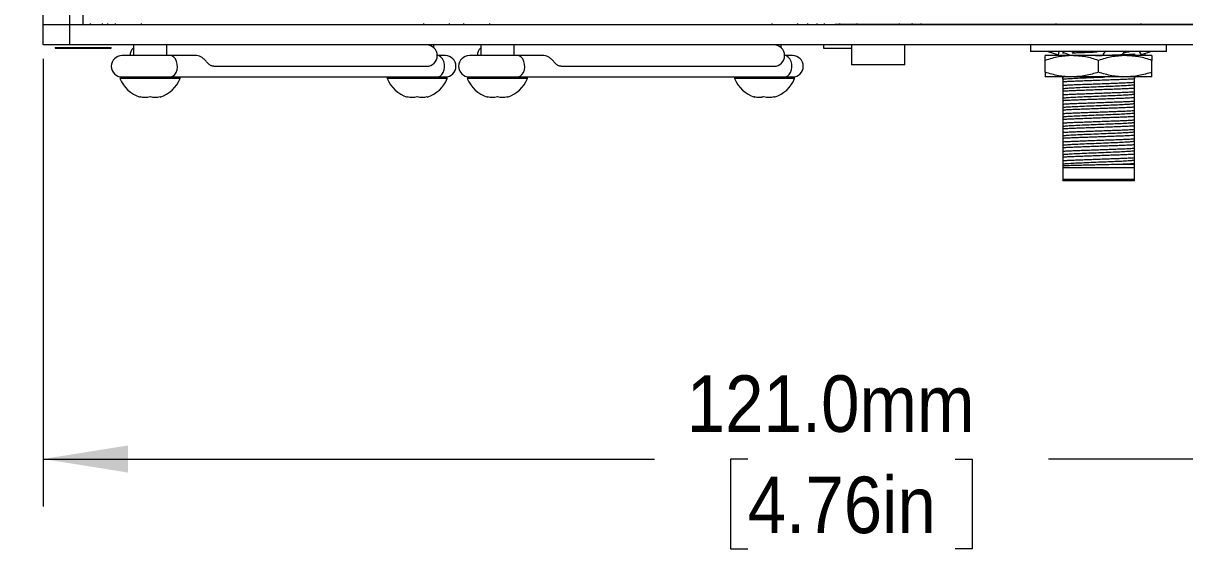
# Model space of a CAD drawing. Header units: millimetres. Extents: x 2 to 278, y 1 to 215.
# Drawn here: x 32.78 to 76.26, y 117.74 to 137.5 of the extents above; entities that cross this region are included whole.
import ezdxf

# ---------------------------------------------------------------- set-up
doc = ezdxf.new("R2010")
doc.units = ezdxf.units.MM
doc.styles.add('SLDTEXTSTYLE0', font='GOTHIC.TTF', dxfattribs={"width": 0.913})
doc.dimstyles.new('SLDDIMSTYLE0', dxfattribs={"dimtxt": 2.116667, "dimasz": 3.175, "dimexe": 0, "dimexo": 0.0625, "dimgap": 0.529167, "dimtad": 0, "dimtih": 1, "dimtoh": 1, "dimdec": 1, "dimlfac": 2, "dimrnd": 1e-09, "dimzin": 4, "dimdsep": 46, "dimtxsty": 'SLDTEXTSTYLE0', "dimsah": 1, "dimcen": 0.09, "dimadec": 0, "dimazin": 1, "dimtfac": 1, "dimtdec": 1, "dimtofl": 0, "dimtmove": 0, "dimatfit": 3, "dimfxl": 1, "dimfrac": 2, "dimtolj": 1, "dimtzin": 12, "dimarcsym": 0})

# ---------------------------------------------------------------- blocks, each defined once
blk = doc.blocks.new('_D')
at = {"color": 7, "linetype": 'Continuous', "lineweight": 0}
for p, q in [((33.53, 136.166), (33.53, 119.4)), ((94.03, 136.166), (94.03, 119.4)), ((33.53, 121.178), (56.406, 121.178)), ((59.901, 121.178), (59.257, 121.178)), ((59.257, 121.178), (59.257, 117.815)), ((67.658, 121.178), (68.302, 121.178)), ((68.302, 121.178), (68.302, 117.815)), ((94.03, 121.178), (71.153, 121.178)), ((59.257, 117.815), (59.901, 117.815)), ((68.302, 117.815), (67.658, 117.815))]:
    blk.add_line(p, q, dxfattribs=at)
at = {"color": 7, "linetype": 'Continuous', "lineweight": 18}
for points in [[(33.53, 121.178), (36.705, 120.67), (36.705, 121.686)], [(94.03, 121.178), (90.855, 121.686), (90.855, 120.67)]]:
    blk.add_solid(points, dxfattribs=at)
at = {"color": 7, "linetype": 'Continuous', "lineweight": 18, "char_height": 2.1167, "attachment_point": 1, "style": 'SLDTEXTSTYLE0'}
for s, insert in [('121.0mm', (57.616, 124.311)), ('4.76in', (59.901, 120.519))]:
    blk.add_mtext(s, dxfattribs=dict(at, insert=insert))
blk = doc.blocks.new('_D_1')
at = {"color": 7, "linetype": 'Continuous', "lineweight": 0}
for p, q in [((32.26, 166.686), (22.037, 166.686)), ((23.815, 166.686), (23.815, 155.479)), ((19.936, 151.686), (19.292, 151.686)), ((19.292, 151.686), (19.292, 148.323)), ((27.693, 151.686), (28.337, 151.686)), ((28.337, 151.686), (28.337, 148.323)), ((19.292, 148.323), (19.936, 148.323)), ((28.337, 148.323), (27.693, 148.323)), ((23.815, 136.686), (23.815, 147.894)), ((32.26, 136.686), (22.037, 136.686))]:
    blk.add_line(p, q, dxfattribs=at)
at = {"color": 7, "linetype": 'Continuous', "lineweight": 18}
for points in [[(23.815, 166.686), (23.307, 163.511), (24.323, 163.511)], [(23.815, 136.686), (24.323, 139.861), (23.307, 139.861)]]:
    blk.add_solid(points, dxfattribs=at)
at = {"color": 7, "linetype": 'Continuous', "lineweight": 18, "char_height": 2.1167, "attachment_point": 1, "style": 'SLDTEXTSTYLE0'}
for s, insert in [('60.0mm', (18.433, 154.819)), ('2.36in', (19.936, 151.027))]:
    blk.add_mtext(s, dxfattribs=dict(at, insert=insert))

msp = doc.modelspace()

# ---------------------------------------------------------------- linework, layer by layer
at = {"color": 7, "linetype": 'Continuous', "lineweight": 18}
for p, q in [((33.53, 137.436), (33.53, 165.936)), ((34.53, 137.436), (34.53, 165.936)), ((35.03, 137.436), (35.03, 165.936)), ((33.53, 136.686), (33.53, 137.436)), ((34.53, 137.436), (33.53, 137.436)), ((34.53, 136.686), (34.53, 137.436)), ((93.03, 137.436), (34.53, 137.436)), ((35.03, 137.436), (34.53, 137.436)), ((35.03, 137.436), (92.53, 137.486)), ((35.305, 137.436), (35.305, 137.486)), ((35.753, 137.436), (35.753, 137.486)), ((35.946, 137.436), (35.946, 137.486)), ((36.24, 137.436), (36.24, 137.486)), ((37.204, 137.436), (37.204, 137.486)), ((47.777, 137.436), (47.777, 137.486)), ((48.74, 137.436), (48.74, 137.486)), ((49.28, 137.436), (49.28, 137.486)), ((50.243, 137.436), (50.243, 137.486)), ((60.816, 137.436), (60.816, 137.486)), ((61.78, 137.436), (61.78, 137.486)), ((62.155, 137.436), (62.155, 137.486)), ((62.505, 137.436), (62.505, 137.486)), ((62.772, 137.436), (62.772, 137.486)), ((63.351, 137.436), (63.351, 137.486)), ((63.98, 137.486), (63.98, 137.436)), ((65.58, 137.436), (65.58, 137.486)), ((66.054, 137.436), (66.054, 137.486)), ((66.054, 137.486), (66.054, 137.436)), ((66.379, 137.486), (66.379, 137.436)), ((66.609, 137.466), (66.609, 137.466)), ((66.609, 137.466), (66.934, 137.466)), ((66.934, 137.466), (66.934, 137.466)), ((68.984, 137.466), (69.309, 137.466)), ((68.984, 137.466), (68.984, 137.466)), ((69.309, 137.466), (69.309, 137.466)), ((71.446, 137.436), (71.446, 137.486)), ((74.621, 137.436), (74.621, 137.486)), ((34.53, 136.686), (33.53, 136.686)), ((33.98, 136.586), (33.98, 136.586)), ((33.98, 136.586), (33.98, 136.561)), ((33.98, 136.586), (35.03, 136.586)), ((33.98, 136.561), (36.08, 136.561)), ((93.03, 136.686), (34.53, 136.686)), ((35.03, 136.586), (36.08, 136.586)), ((36.08, 136.586), (36.08, 136.586)), ((36.08, 136.561), (36.08, 136.586)), ((36.905, 136.686), (36.905, 136.286)), ((38.155, 136.286), (38.155, 136.686)), ((48.155, 136.577), (48.155, 136.686)), ((49.905, 136.686), (49.905, 136.286)), ((51.155, 136.286), (51.155, 136.686)), ((61.155, 136.577), (61.155, 136.686)), ((62.73, 136.686), (62.73, 136.561)), ((62.73, 136.561), (63.78, 136.561)), ((63.78, 136.686), (63.78, 135.936)), ((65.78, 135.936), (65.78, 136.686)), ((70.48, 136.686), (70.48, 136.436)), ((75.58, 136.436), (75.58, 136.686)), ((38.273, 136.286), (36.48, 136.286)), ((39.274, 136.285), (38.273, 136.286)), ((48.579, 136.286), (48.271, 136.286)), ((51.273, 136.286), (49.48, 136.286)), ((52.274, 136.285), (51.273, 136.286)), ((61.579, 136.286), (61.271, 136.286)), ((75.58, 136.436), (70.48, 136.436)), ((71.03, 135.665), (71.03, 136.108)), ((71.128, 136.436), (71.281, 136.407)), ((71.128, 136.436), (71.529, 136.313)), ((71.529, 136.313), (71.551, 136.436)), ((71.696, 136.418), (71.946, 136.317)), ((71.696, 136.371), (71.696, 136.371)), ((71.696, 136.371), (71.696, 136.371)), ((72.042, 136.39), (72.131, 136.436)), ((73.03, 135.665), (73.03, 136.108)), ((73.28, 136.436), (73.185, 136.325)), ((74.003, 136.436), (73.925, 136.354)), ((74.371, 136.347), (74.371, 136.347)), ((74.553, 136.436), (74.62, 136.313)), ((75.009, 136.436), (74.62, 136.313)), ((74.78, 136.286), (74.78, 136.363)), ((75.03, 135.665), (75.03, 136.108)), ((39.916, 135.886), (47.88, 135.886)), ((52.916, 135.886), (60.88, 135.886)), ((64.953, 135.936), (63.78, 135.936)), ((65.78, 135.936), (64.953, 135.936)), ((36.405, 135.461), (36.405, 135.429)), ((38.655, 135.461), (36.405, 135.461)), ((38.655, 135.429), (36.405, 135.429)), ((36.48, 135.486), (38.273, 135.486)), ((36.905, 135.486), (36.905, 135.461)), ((38.155, 135.461), (38.155, 135.486)), ((38.273, 135.486), (48.271, 135.486)), ((38.655, 135.429), (38.655, 135.461)), ((46.405, 135.461), (46.405, 135.429)), ((48.655, 135.461), (46.405, 135.461)), ((48.655, 135.429), (46.405, 135.429)), ((46.905, 135.486), (46.905, 135.461)), ((48.155, 135.461), (48.155, 135.486)), ((48.271, 135.486), (48.579, 135.486)), ((48.655, 135.429), (48.655, 135.461)), ((49.405, 135.461), (49.405, 135.429)), ((51.655, 135.461), (49.405, 135.461)), ((51.655, 135.429), (49.405, 135.429)), ((49.48, 135.486), (51.273, 135.486)), ((49.905, 135.486), (49.905, 135.461)), ((51.155, 135.461), (51.155, 135.486)), ((51.273, 135.486), (61.271, 135.486)), ((51.655, 135.429), (51.655, 135.461)), ((59.405, 135.461), (59.405, 135.429)), ((61.044, 135.461), (59.405, 135.461)), ((61.044, 135.429), (59.405, 135.429)), ((59.905, 135.486), (59.905, 135.461)), ((61.655, 135.461), (61.044, 135.461)), ((61.655, 135.429), (61.044, 135.429)), ((61.155, 135.461), (61.155, 135.486)), ((61.271, 135.486), (61.579, 135.486)), ((61.655, 135.429), (61.655, 135.461)), ((72.03, 135.486), (71.03, 135.486)), ((71.696, 135.313), (71.696, 135.176)), ((74.03, 135.486), (72.03, 135.486)), ((75.03, 135.486), (74.03, 135.486)), ((74.371, 135.289), (74.371, 135.425)), ((71.696, 134.96), (71.696, 134.823)), ((74.371, 134.936), (74.371, 135.072)), ((37.155, 134.73), (37.155, 134.75)), ((37.905, 134.75), (37.905, 134.73)), ((47.155, 134.73), (47.155, 134.75)), ((47.905, 134.75), (47.905, 134.73)), ((50.155, 134.73), (50.155, 134.75)), ((50.905, 134.75), (50.905, 134.73)), ((71.696, 134.607), (71.696, 134.471)), ((74.371, 134.583), (74.371, 134.719)), ((74.371, 134.23), (74.371, 134.366)), ((71.696, 134.254), (71.696, 134.118)), ((74.371, 133.877), (74.371, 134.014)), ((71.696, 133.901), (71.696, 133.765)), ((71.696, 133.549), (71.696, 133.412)), ((74.371, 133.525), (74.371, 133.661)), ((71.696, 133.196), (71.696, 133.06)), ((74.371, 133.172), (74.371, 133.308)), ((71.696, 132.843), (71.696, 132.707)), ((74.371, 132.819), (74.371, 132.955)), ((74.371, 132.466), (74.371, 132.603)), ((71.696, 132.49), (71.696, 132.354)), ((71.696, 132.166), (71.696, 132.096)), ((73.782, 132.221), (74.371, 132.221)), ((74.371, 132.221), (74.371, 132.25)), ((74.371, 132.096), (74.371, 132.221)), ((71.696, 132.096), (74.371, 132.096)), ((71.696, 132.096), (71.696, 131.646)), ((74.371, 131.646), (74.371, 132.096)), ((74.371, 131.646), (71.696, 131.646))]:
    msp.add_line(p, q, dxfattribs=at)
at = {"color": 7, "linetype": 'Continuous', "lineweight": 18, "flags": 128}
for points in [[(38.273, 135.486), (38.311, 135.49), (38.385, 135.52), (38.451, 135.576), (38.504, 135.656), (38.539, 135.753), (38.555, 135.859), (38.55, 135.968), (38.524, 136.071), (38.479, 136.16), (38.42, 136.228), (38.349, 136.272), (38.273, 136.286), (38.273, 136.286)], [(48.271, 135.486), (48.31, 135.49), (48.384, 135.52), (48.45, 135.576), (48.502, 135.656), (48.538, 135.753), (48.553, 135.859), (48.548, 135.968), (48.522, 136.071), (48.478, 136.16), (48.418, 136.228), (48.348, 136.272), (48.271, 136.286)], [(51.273, 135.486), (51.311, 135.49), (51.385, 135.52), (51.451, 135.576), (51.504, 135.656), (51.539, 135.753), (51.555, 135.859), (51.55, 135.968), (51.524, 136.071), (51.479, 136.16), (51.42, 136.228), (51.349, 136.272), (51.273, 136.286), (51.273, 136.286)], [(61.271, 135.486), (61.31, 135.49), (61.384, 135.52), (61.45, 135.576), (61.502, 135.656), (61.538, 135.753), (61.553, 135.859), (61.548, 135.968), (61.522, 136.071), (61.478, 136.16), (61.418, 136.228), (61.348, 136.272), (61.271, 136.286)], [(60.154, 134.73), (60.163, 134.741), (60.16, 134.735), (60.158, 134.731), (60.155, 134.73), (60.152, 134.731), (60.15, 134.735), (60.147, 134.741), (60.144, 134.75)], [(60.894, 134.75), (60.896, 134.741), (60.899, 134.735), (60.901, 134.731), (60.904, 134.73), (60.905, 134.73)]]:
    msp.add_lwpolyline(points, dxfattribs=at)
at = {"color": 7, "linetype": 'Continuous', "lineweight": 18}
for centre, radius, start, end in [((37.18, 136.286), 0.4, 133.4325, 180), ((47.88, 136.286), 0.4, 270, 90), ((50.18, 136.286), 0.4, 133.4325, 180), ((60.88, 136.286), 0.4, 270, 90), ((36.48, 135.886), 0.4, 90, 270), ((48.579, 135.886), 0.4, 270, 90), ((49.48, 135.886), 0.4, 90, 270), ((61.579, 135.886), 0.4, 270, 90), ((37.53, 135.884), 1.214, 202.0197, 251.9999), ((37.53, 135.884), 1.214, 288.0001, 337.9803), ((47.53, 135.884), 1.214, 202.0197, 251.9999), ((47.53, 135.884), 1.214, 288.0001, 337.9803), ((50.53, 135.884), 1.214, 202.0197, 251.9999), ((50.53, 135.884), 1.214, 288.0001, 337.9803), ((60.53, 135.884), 1.214, 202.0197, 251.9778), ((60.53, 135.884), 1.214, 288.0222, 337.9803), ((37.342, 135.599), 0.869, 257.5334, 282.4666), ((37.717, 135.599), 0.869, 257.5334, 282.4666), ((47.342, 135.599), 0.869, 257.5334, 282.4666), ((47.717, 135.599), 0.869, 257.5334, 282.4666), ((50.342, 135.599), 0.869, 257.5334, 282.4666), ((50.717, 135.599), 0.869, 257.5334, 282.4666), ((60.326, 135.549), 0.819, 257.1612, 282.8388), ((60.315, 135.645), 0.915, 271.7016, 282.2217), ((60.701, 135.645), 0.915, 257.8569, 282.1431), ((60.712, 135.549), 0.819, 270.3655, 282.8014)]:
    msp.add_arc(centre, radius, start, end, dxfattribs=at)
for points, knots in [([(39.916, 135.886), (39.903, 135.891), (39.85, 135.887), (39.766, 135.932), (39.673, 136.019), (39.58, 136.124), (39.483, 136.214), (39.381, 136.275), (39.31, 136.282), (39.274, 136.285)], [0, 0, 0, 0, 0.087387, 0.249234, 0.410588, 0.56595, 0.711072, 0.857707, 1, 1, 1, 1]), ([(52.916, 135.886), (52.903, 135.891), (52.85, 135.887), (52.766, 135.932), (52.673, 136.019), (52.58, 136.124), (52.483, 136.214), (52.381, 136.275), (52.31, 136.282), (52.274, 136.285)], [0, 0, 0, 0, 0.087387, 0.249234, 0.410588, 0.56595, 0.711072, 0.857707, 1, 1, 1, 1]), ([(72.03, 136.286), (71.862, 136.277), (71.523, 136.259), (71.195, 136.159), (71.03, 136.108)], [0, 0, 0, 0, 0.494511, 1, 1, 1, 1]), ([(71.03, 136.108), (71.03, 136.158), (71.03, 136.259), (71.03, 136.277), (71.03, 136.286)], [0, 0, 0, 0, 0.495458, 1, 1, 1, 1]), ([(71.696, 136.418), (71.696, 136.412), (71.696, 136.398), (71.696, 136.381), (71.696, 136.371)], [0, 0, 0, 0, 0.422021, 1, 1, 1, 1]), ([(73.03, 136.108), (72.867, 136.158), (72.539, 136.259), (72.2, 136.277), (72.03, 136.286)], [0, 0, 0, 0, 0.495458, 1, 1, 1, 1]), ([(72.042, 136.39), (72.101, 136.392), (72.225, 136.397), (72.446, 136.405), (72.696, 136.414), (72.879, 136.421), (72.974, 136.425), (72.98, 136.425)], [0, 0, 0, 0, 0.215572, 0.456962, 0.720001, 0.983039, 1, 1, 1, 1]), ([(72.919, 136.286), (72.934, 136.287), (73.036, 136.291), (73.231, 136.298), (73.494, 136.308), (73.744, 136.317), (73.981, 136.326), (74.199, 136.336), (74.314, 136.343), (74.371, 136.347)], [0, 0, 0, 0, 0.025762, 0.182843, 0.339923, 0.497014, 0.654106, 0.827053, 1, 1, 1, 1]), ([(74.03, 136.286), (73.862, 136.277), (73.523, 136.259), (73.195, 136.159), (73.03, 136.108)], [0, 0, 0, 0, 0.494511, 1, 1, 1, 1]), ([(73.925, 136.354), (73.969, 136.379), (74.047, 136.423), (74.156, 136.432), (74.204, 136.436)], [0, 0, 0, 0, 0.561702, 1, 1, 1, 1]), ([(75.03, 136.108), (74.867, 136.158), (74.539, 136.259), (74.2, 136.277), (74.03, 136.286)], [0, 0, 0, 0, 0.495458, 1, 1, 1, 1]), ([(74.371, 136.347), (74.371, 136.289), (74.371, 136.297), (74.371, 136.318), (74.371, 136.337), (74.371, 136.347)], [0, 0, 0, 0, 0.126591, 0.563064, 1, 1, 1, 1]), ([(75.03, 136.286), (75.03, 136.277), (75.03, 136.259), (75.03, 136.159), (75.03, 136.108)], [0, 0, 0, 0, 0.494511, 1, 1, 1, 1]), ([(72.03, 135.486), (71.862, 135.495), (71.523, 135.514), (71.195, 135.614), (71.03, 135.665)], [0, 0, 0, 0, 0.494511, 1, 1, 1, 1]), ([(71.03, 135.665), (71.03, 135.615), (71.03, 135.514), (71.03, 135.496), (71.03, 135.486)], [0, 0, 0, 0, 0.495458, 1, 1, 1, 1]), ([(73.03, 135.665), (72.867, 135.615), (72.539, 135.514), (72.2, 135.496), (72.03, 135.486)], [0, 0, 0, 0, 0.495458, 1, 1, 1, 1]), ([(74.03, 135.486), (73.862, 135.495), (73.523, 135.514), (73.195, 135.614), (73.03, 135.665)], [0, 0, 0, 0, 0.494511, 1, 1, 1, 1]), ([(75.03, 135.665), (74.867, 135.615), (74.539, 135.514), (74.2, 135.496), (74.03, 135.486)], [0, 0, 0, 0, 0.495458, 1, 1, 1, 1]), ([(75.03, 135.486), (75.03, 135.495), (75.03, 135.514), (75.03, 135.614), (75.03, 135.665)], [0, 0, 0, 0, 0.494511, 1, 1, 1, 1]), ([(71.696, 135.405), (71.738, 135.41), (71.821, 135.419), (72.043, 135.434), (72.326, 135.448), (72.665, 135.461), (72.988, 135.475), (73.186, 135.483), (73.261, 135.486)], [0, 0, 0, 0, 0.170986, 0.341523, 0.520733, 0.699944, 0.885498, 1, 1, 1, 1]), ([(71.696, 135.405), (71.696, 135.476), (71.696, 135.445), (71.696, 135.421), (71.696, 135.405)], [0, 0, 0, 0, 0.324327, 1, 1, 1, 1]), ([(71.696, 135.313), (71.744, 135.316), (71.838, 135.322), (72.017, 135.33), (72.218, 135.339), (72.446, 135.347), (72.696, 135.356), (72.962, 135.366), (73.231, 135.376), (73.494, 135.386), (73.744, 135.395), (73.981, 135.404), (74.199, 135.414), (74.314, 135.421), (74.371, 135.425)], [0, 0, 0, 0, 0.0772869, 0.1545737, 0.231861, 0.3091483, 0.3933669, 0.4775857, 0.5618167, 0.6460476, 0.7302847, 0.8145218, 0.9072608, 1, 1, 1, 1]), ([(71.696, 135.405), (71.696, 135.394), (71.696, 135.376), (71.696, 135.342), (71.696, 135.322), (71.696, 135.313)], [0, 0, 0, 0, 0.498616, 0.749175, 1, 1, 1, 1]), ([(71.696, 135.176), (71.744, 135.179), (71.838, 135.185), (72.017, 135.194), (72.218, 135.202), (72.446, 135.211), (72.696, 135.22), (72.962, 135.23), (73.231, 135.24), (73.494, 135.249), (73.744, 135.259), (73.981, 135.268), (74.199, 135.278), (74.314, 135.285), (74.371, 135.289)], [0, 0, 0, 0, 0.077287, 0.154574, 0.231861, 0.309148, 0.393367, 0.477586, 0.561817, 0.646048, 0.730285, 0.814522, 0.907261, 1, 1, 1, 1]), ([(74.371, 135.425), (74.371, 135.438), (74.371, 135.46), (74.371, 135.479), (74.371, 135.425)], [0, 0, 0, 0, 0.590009, 1, 1, 1, 1]), ([(74.371, 135.196), (74.371, 135.208), (74.371, 135.225), (74.371, 135.259), (74.371, 135.279), (74.371, 135.289)], [0, 0, 0, 0, 0.498616, 0.749175, 1, 1, 1, 1]), ([(71.696, 135.052), (71.738, 135.057), (71.821, 135.067), (72.043, 135.081), (72.326, 135.095), (72.665, 135.109), (73.034, 135.124), (73.403, 135.14), (73.742, 135.154), (74.025, 135.167), (74.247, 135.182), (74.33, 135.191), (74.371, 135.196)], [0, 0, 0, 0, 0.0965482, 0.192842, 0.2940341, 0.3952262, 0.5, 0.6047739, 0.705966, 0.8071581, 0.9034519, 1, 1, 1, 1]), ([(71.696, 135.176), (71.696, 135.163), (71.696, 135.138), (71.696, 135.094), (71.696, 135.069), (71.696, 135.052)], [0, 0, 0, 0, 0.2638151, 0.5276377, 1, 1, 1, 1]), ([(71.696, 134.96), (71.744, 134.963), (71.838, 134.969), (72.017, 134.978), (72.218, 134.986), (72.446, 134.994), (72.696, 135.003), (72.962, 135.013), (73.231, 135.023), (73.494, 135.033), (73.744, 135.042), (73.981, 135.051), (74.199, 135.061), (74.314, 135.068), (74.371, 135.072)], [0, 0, 0, 0, 0.077287, 0.154574, 0.231861, 0.309148, 0.393367, 0.477586, 0.561817, 0.646048, 0.730285, 0.814522, 0.907261, 1, 1, 1, 1]), ([(71.696, 135.052), (71.696, 135.041), (71.696, 135.023), (71.696, 134.989), (71.696, 134.97), (71.696, 134.96)], [0, 0, 0, 0, 0.498616, 0.749175, 1, 1, 1, 1]), ([(71.696, 134.823), (71.744, 134.827), (71.838, 134.833), (72.017, 134.841), (72.218, 134.85), (72.446, 134.858), (72.696, 134.867), (72.962, 134.877), (73.231, 134.887), (73.494, 134.897), (73.744, 134.906), (73.981, 134.915), (74.199, 134.925), (74.314, 134.932), (74.371, 134.936)], [0, 0, 0, 0, 0.077287, 0.154574, 0.231861, 0.309148, 0.393367, 0.477586, 0.561817, 0.646048, 0.730285, 0.814522, 0.907261, 1, 1, 1, 1]), ([(71.696, 134.7), (71.738, 134.704), (71.821, 134.714), (72.043, 134.729), (72.326, 134.742), (72.665, 134.756), (73.034, 134.771), (73.403, 134.787), (73.742, 134.801), (74.025, 134.814), (74.247, 134.829), (74.33, 134.838), (74.371, 134.843)], [0, 0, 0, 0, 0.0965482, 0.192842, 0.2940341, 0.3952262, 0.5, 0.6047739, 0.705966, 0.8071581, 0.9034519, 1, 1, 1, 1]), ([(71.696, 134.823), (71.696, 134.811), (71.696, 134.785), (71.696, 134.741), (71.696, 134.716), (71.696, 134.7)], [0, 0, 0, 0, 0.263815, 0.527638, 1, 1, 1, 1]), ([(74.371, 135.072), (74.371, 135.085), (74.371, 135.11), (74.371, 135.154), (74.371, 135.18), (74.371, 135.196)], [0, 0, 0, 0, 0.263815, 0.527638, 1, 1, 1, 1]), ([(74.371, 134.843), (74.371, 134.855), (74.371, 134.872), (74.371, 134.906), (74.371, 134.926), (74.371, 134.936)], [0, 0, 0, 0, 0.498616, 0.749175, 1, 1, 1, 1]), ([(74.371, 134.719), (74.371, 134.732), (74.371, 134.758), (74.371, 134.801), (74.371, 134.827), (74.371, 134.843)], [0, 0, 0, 0, 0.263815, 0.527638, 1, 1, 1, 1]), ([(71.696, 134.607), (71.744, 134.61), (71.838, 134.616), (72.017, 134.625), (72.218, 134.633), (72.446, 134.641), (72.696, 134.651), (72.962, 134.66), (73.231, 134.67), (73.494, 134.68), (73.744, 134.689), (73.981, 134.698), (74.199, 134.708), (74.314, 134.716), (74.371, 134.719)], [0, 0, 0, 0, 0.077287, 0.154574, 0.231861, 0.309148, 0.393367, 0.477586, 0.561817, 0.646048, 0.730285, 0.814522, 0.907261, 1, 1, 1, 1]), ([(71.696, 134.7), (71.696, 134.688), (71.696, 134.671), (71.696, 134.637), (71.696, 134.617), (71.696, 134.607)], [0, 0, 0, 0, 0.498616, 0.749175, 1, 1, 1, 1]), ([(71.696, 134.471), (71.744, 134.474), (71.838, 134.48), (72.017, 134.489), (72.218, 134.497), (72.446, 134.505), (72.696, 134.514), (72.962, 134.524), (73.231, 134.534), (73.494, 134.544), (73.744, 134.553), (73.981, 134.562), (74.199, 134.572), (74.314, 134.579), (74.371, 134.583)], [0, 0, 0, 0, 0.0772869, 0.1545737, 0.231861, 0.3091483, 0.3933669, 0.4775857, 0.5618167, 0.6460476, 0.7302847, 0.8145218, 0.9072608, 1, 1, 1, 1]), ([(71.696, 134.347), (71.738, 134.352), (71.821, 134.361), (72.043, 134.376), (72.326, 134.389), (72.665, 134.403), (73.034, 134.419), (73.403, 134.434), (73.742, 134.448), (74.025, 134.461), (74.247, 134.476), (74.33, 134.486), (74.371, 134.49)], [0, 0, 0, 0, 0.096548, 0.192842, 0.294034, 0.395226, 0.5, 0.604774, 0.705966, 0.807158, 0.903452, 1, 1, 1, 1]), ([(71.696, 134.471), (71.696, 134.458), (71.696, 134.432), (71.696, 134.388), (71.696, 134.363), (71.696, 134.347)], [0, 0, 0, 0, 0.2638151, 0.5276377, 1, 1, 1, 1]), ([(71.696, 134.254), (71.744, 134.257), (71.838, 134.263), (72.017, 134.272), (72.218, 134.28), (72.446, 134.289), (72.696, 134.298), (72.962, 134.308), (73.231, 134.318), (73.494, 134.327), (73.744, 134.336), (73.981, 134.346), (74.199, 134.356), (74.314, 134.363), (74.371, 134.366)], [0, 0, 0, 0, 0.077287, 0.154574, 0.231861, 0.309148, 0.393367, 0.477586, 0.561817, 0.646048, 0.730285, 0.814522, 0.907261, 1, 1, 1, 1]), ([(71.696, 134.347), (71.696, 134.335), (71.696, 134.318), (71.696, 134.284), (71.696, 134.264), (71.696, 134.254)], [0, 0, 0, 0, 0.498616, 0.749175, 1, 1, 1, 1]), ([(74.371, 134.49), (74.371, 134.502), (74.371, 134.519), (74.371, 134.553), (74.371, 134.573), (74.371, 134.583)], [0, 0, 0, 0, 0.498616, 0.749175, 1, 1, 1, 1]), ([(74.371, 134.366), (74.371, 134.379), (74.371, 134.405), (74.371, 134.449), (74.371, 134.474), (74.371, 134.49)], [0, 0, 0, 0, 0.263815, 0.527638, 1, 1, 1, 1]), ([(71.696, 134.118), (71.744, 134.121), (71.838, 134.127), (72.017, 134.136), (72.218, 134.144), (72.446, 134.152), (72.696, 134.162), (72.962, 134.171), (73.231, 134.181), (73.494, 134.191), (73.744, 134.2), (73.981, 134.209), (74.199, 134.219), (74.314, 134.227), (74.371, 134.23)], [0, 0, 0, 0, 0.077287, 0.154574, 0.231861, 0.309148, 0.393367, 0.477586, 0.561817, 0.646048, 0.730285, 0.814522, 0.907261, 1, 1, 1, 1]), ([(71.696, 133.994), (71.738, 133.999), (71.821, 134.008), (72.043, 134.023), (72.326, 134.036), (72.665, 134.05), (73.034, 134.066), (73.403, 134.081), (73.742, 134.095), (74.025, 134.109), (74.247, 134.123), (74.33, 134.133), (74.371, 134.138)], [0, 0, 0, 0, 0.096548, 0.192842, 0.294034, 0.395226, 0.5, 0.604774, 0.705966, 0.807158, 0.903452, 1, 1, 1, 1]), ([(71.696, 134.118), (71.696, 134.105), (71.696, 134.08), (71.696, 134.036), (71.696, 134.01), (71.696, 133.994)], [0, 0, 0, 0, 0.2638151, 0.5276377, 1, 1, 1, 1]), ([(71.696, 133.901), (71.744, 133.904), (71.838, 133.91), (72.017, 133.919), (72.218, 133.927), (72.446, 133.936), (72.696, 133.945), (72.962, 133.955), (73.231, 133.965), (73.494, 133.975), (73.744, 133.984), (73.981, 133.993), (74.199, 134.003), (74.314, 134.01), (74.371, 134.014)], [0, 0, 0, 0, 0.077287, 0.154574, 0.231861, 0.309148, 0.393367, 0.477586, 0.561817, 0.646048, 0.730285, 0.814522, 0.907261, 1, 1, 1, 1]), ([(71.696, 133.994), (71.696, 133.982), (71.696, 133.965), (71.696, 133.931), (71.696, 133.911), (71.696, 133.901)], [0, 0, 0, 0, 0.498616, 0.749175, 1, 1, 1, 1]), ([(74.371, 134.138), (74.371, 134.149), (74.371, 134.167), (74.371, 134.201), (74.371, 134.22), (74.371, 134.23)], [0, 0, 0, 0, 0.498616, 0.749175, 1, 1, 1, 1]), ([(74.371, 134.014), (74.371, 134.026), (74.371, 134.052), (74.371, 134.096), (74.371, 134.121), (74.371, 134.138)], [0, 0, 0, 0, 0.2638151, 0.5276377, 1, 1, 1, 1]), ([(71.696, 133.765), (71.744, 133.768), (71.838, 133.774), (72.017, 133.783), (72.218, 133.791), (72.446, 133.799), (72.696, 133.809), (72.962, 133.819), (73.231, 133.829), (73.494, 133.838), (73.744, 133.847), (73.981, 133.856), (74.199, 133.867), (74.314, 133.874), (74.371, 133.877)], [0, 0, 0, 0, 0.077287, 0.154574, 0.231861, 0.309148, 0.393367, 0.477586, 0.561817, 0.646048, 0.730285, 0.814522, 0.907261, 1, 1, 1, 1]), ([(71.696, 133.641), (71.738, 133.646), (71.821, 133.655), (72.043, 133.67), (72.326, 133.684), (72.665, 133.697), (73.034, 133.713), (73.403, 133.729), (73.742, 133.742), (74.025, 133.756), (74.247, 133.771), (74.33, 133.78), (74.371, 133.785)], [0, 0, 0, 0, 0.096548, 0.192842, 0.294034, 0.395226, 0.5, 0.604774, 0.705966, 0.807158, 0.903452, 1, 1, 1, 1]), ([(71.696, 133.765), (71.696, 133.752), (71.696, 133.727), (71.696, 133.683), (71.696, 133.658), (71.696, 133.641)], [0, 0, 0, 0, 0.263815, 0.527638, 1, 1, 1, 1]), ([(71.696, 133.549), (71.744, 133.552), (71.838, 133.558), (72.017, 133.567), (72.218, 133.575), (72.446, 133.583), (72.696, 133.592), (72.962, 133.602), (73.231, 133.612), (73.494, 133.622), (73.744, 133.631), (73.981, 133.64), (74.199, 133.65), (74.314, 133.657), (74.371, 133.661)], [0, 0, 0, 0, 0.077287, 0.154574, 0.231861, 0.309148, 0.393367, 0.477586, 0.561817, 0.646048, 0.730285, 0.814522, 0.907261, 1, 1, 1, 1]), ([(71.696, 133.641), (71.696, 133.63), (71.696, 133.612), (71.696, 133.578), (71.696, 133.559), (71.696, 133.549)], [0, 0, 0, 0, 0.498616, 0.749175, 1, 1, 1, 1]), ([(71.696, 133.412), (71.744, 133.415), (71.838, 133.421), (72.017, 133.43), (72.218, 133.438), (72.446, 133.447), (72.696, 133.456), (72.962, 133.466), (73.231, 133.476), (73.494, 133.486), (73.744, 133.495), (73.981, 133.504), (74.199, 133.514), (74.314, 133.521), (74.371, 133.525)], [0, 0, 0, 0, 0.077287, 0.154574, 0.231861, 0.309148, 0.393367, 0.477586, 0.561817, 0.646048, 0.730285, 0.814522, 0.907261, 1, 1, 1, 1]), ([(74.371, 133.785), (74.371, 133.796), (74.371, 133.814), (74.371, 133.848), (74.371, 133.868), (74.371, 133.877)], [0, 0, 0, 0, 0.498616, 0.749175, 1, 1, 1, 1]), ([(74.371, 133.661), (74.371, 133.674), (74.371, 133.699), (74.371, 133.743), (74.371, 133.769), (74.371, 133.785)], [0, 0, 0, 0, 0.263815, 0.527638, 1, 1, 1, 1]), ([(74.371, 133.432), (74.371, 133.444), (74.371, 133.461), (74.371, 133.495), (74.371, 133.515), (74.371, 133.525)], [0, 0, 0, 0, 0.498616, 0.749175, 1, 1, 1, 1]), ([(71.696, 133.288), (71.738, 133.293), (71.821, 133.303), (72.043, 133.317), (72.326, 133.331), (72.665, 133.345), (73.034, 133.36), (73.403, 133.376), (73.742, 133.39), (74.025, 133.403), (74.247, 133.418), (74.33, 133.427), (74.371, 133.432)], [0, 0, 0, 0, 0.096548, 0.192842, 0.294034, 0.395226, 0.5, 0.604774, 0.705966, 0.807158, 0.903452, 1, 1, 1, 1]), ([(71.696, 133.412), (71.696, 133.4), (71.696, 133.374), (71.696, 133.33), (71.696, 133.305), (71.696, 133.288)], [0, 0, 0, 0, 0.263815, 0.527638, 1, 1, 1, 1]), ([(71.696, 133.196), (71.744, 133.199), (71.838, 133.205), (72.017, 133.214), (72.218, 133.222), (72.446, 133.23), (72.696, 133.239), (72.962, 133.249), (73.231, 133.259), (73.494, 133.269), (73.744, 133.278), (73.981, 133.287), (74.199, 133.297), (74.314, 133.305), (74.371, 133.308)], [0, 0, 0, 0, 0.077287, 0.154574, 0.231861, 0.309148, 0.393367, 0.477586, 0.561817, 0.646048, 0.730285, 0.814522, 0.907261, 1, 1, 1, 1]), ([(71.696, 133.288), (71.696, 133.277), (71.696, 133.26), (71.696, 133.225), (71.696, 133.206), (71.696, 133.196)], [0, 0, 0, 0, 0.498616, 0.749175, 1, 1, 1, 1]), ([(71.696, 133.06), (71.744, 133.063), (71.838, 133.069), (72.017, 133.077), (72.218, 133.086), (72.446, 133.094), (72.696, 133.103), (72.962, 133.113), (73.231, 133.123), (73.494, 133.133), (73.744, 133.142), (73.981, 133.151), (74.199, 133.161), (74.314, 133.168), (74.371, 133.172)], [0, 0, 0, 0, 0.077287, 0.154574, 0.231861, 0.309148, 0.393367, 0.477586, 0.561817, 0.646048, 0.730285, 0.814522, 0.907261, 1, 1, 1, 1]), ([(71.696, 132.936), (71.738, 132.94), (71.821, 132.95), (72.043, 132.965), (72.326, 132.978), (72.665, 132.992), (73.034, 133.007), (73.403, 133.023), (73.742, 133.037), (74.025, 133.05), (74.247, 133.065), (74.33, 133.075), (74.371, 133.079)], [0, 0, 0, 0, 0.0965482, 0.192842, 0.2940341, 0.3952262, 0.5, 0.6047739, 0.705966, 0.8071581, 0.9034519, 1, 1, 1, 1]), ([(71.696, 133.06), (71.696, 133.047), (71.696, 133.021), (71.696, 132.977), (71.696, 132.952), (71.696, 132.936)], [0, 0, 0, 0, 0.263815, 0.527638, 1, 1, 1, 1]), ([(74.371, 133.308), (74.371, 133.321), (74.371, 133.346), (74.371, 133.39), (74.371, 133.416), (74.371, 133.432)], [0, 0, 0, 0, 0.263815, 0.527638, 1, 1, 1, 1]), ([(74.371, 133.079), (74.371, 133.091), (74.371, 133.108), (74.371, 133.142), (74.371, 133.162), (74.371, 133.172)], [0, 0, 0, 0, 0.498616, 0.749175, 1, 1, 1, 1]), ([(74.371, 132.955), (74.371, 132.968), (74.371, 132.994), (74.371, 133.038), (74.371, 133.063), (74.371, 133.079)], [0, 0, 0, 0, 0.263815, 0.527638, 1, 1, 1, 1]), ([(71.696, 132.843), (71.744, 132.846), (71.838, 132.852), (72.017, 132.861), (72.218, 132.869), (72.446, 132.877), (72.696, 132.887), (72.962, 132.897), (73.231, 132.907), (73.494, 132.916), (73.744, 132.925), (73.981, 132.934), (74.199, 132.944), (74.314, 132.952), (74.371, 132.955)], [0, 0, 0, 0, 0.077287, 0.154574, 0.231861, 0.309148, 0.393367, 0.477586, 0.561817, 0.646048, 0.730285, 0.814522, 0.907261, 1, 1, 1, 1]), ([(71.696, 132.936), (71.696, 132.924), (71.696, 132.907), (71.696, 132.873), (71.696, 132.853), (71.696, 132.843)], [0, 0, 0, 0, 0.498616, 0.749175, 1, 1, 1, 1]), ([(71.696, 132.707), (71.744, 132.71), (71.838, 132.716), (72.017, 132.725), (72.218, 132.733), (72.446, 132.741), (72.696, 132.75), (72.962, 132.76), (73.231, 132.77), (73.494, 132.78), (73.744, 132.789), (73.981, 132.798), (74.199, 132.808), (74.314, 132.815), (74.371, 132.819)], [0, 0, 0, 0, 0.0772869, 0.1545737, 0.231861, 0.3091483, 0.3933669, 0.4775857, 0.5618167, 0.6460476, 0.7302847, 0.8145218, 0.9072608, 1, 1, 1, 1]), ([(71.696, 132.583), (71.738, 132.588), (71.821, 132.597), (72.043, 132.612), (72.326, 132.625), (72.665, 132.639), (73.034, 132.655), (73.403, 132.67), (73.742, 132.684), (74.025, 132.698), (74.247, 132.712), (74.33, 132.722), (74.371, 132.727)], [0, 0, 0, 0, 0.0965482, 0.192842, 0.2940341, 0.3952262, 0.5, 0.6047739, 0.705966, 0.8071581, 0.9034519, 1, 1, 1, 1]), ([(71.696, 132.707), (71.696, 132.694), (71.696, 132.669), (71.696, 132.625), (71.696, 132.599), (71.696, 132.583)], [0, 0, 0, 0, 0.263815, 0.527638, 1, 1, 1, 1]), ([(71.696, 132.49), (71.744, 132.493), (71.838, 132.499), (72.017, 132.508), (72.218, 132.516), (72.446, 132.525), (72.696, 132.534), (72.962, 132.544), (73.231, 132.554), (73.494, 132.564), (73.744, 132.573), (73.981, 132.582), (74.199, 132.592), (74.314, 132.599), (74.371, 132.603)], [0, 0, 0, 0, 0.077287, 0.154574, 0.231861, 0.309148, 0.393367, 0.477586, 0.561817, 0.646048, 0.730285, 0.814522, 0.907261, 1, 1, 1, 1]), ([(74.371, 132.727), (74.371, 132.738), (74.371, 132.755), (74.371, 132.79), (74.371, 132.809), (74.371, 132.819)], [0, 0, 0, 0, 0.498616, 0.749175, 1, 1, 1, 1]), ([(74.371, 132.603), (74.371, 132.615), (74.371, 132.641), (74.371, 132.685), (74.371, 132.71), (74.371, 132.727)], [0, 0, 0, 0, 0.263815, 0.527638, 1, 1, 1, 1]), ([(71.696, 132.583), (71.696, 132.571), (71.696, 132.554), (71.696, 132.52), (71.696, 132.5), (71.696, 132.49)], [0, 0, 0, 0, 0.498616, 0.749175, 1, 1, 1, 1]), ([(71.696, 132.354), (71.744, 132.357), (71.838, 132.363), (72.017, 132.372), (72.218, 132.38), (72.446, 132.388), (72.696, 132.398), (72.962, 132.408), (73.231, 132.417), (73.494, 132.427), (73.744, 132.436), (73.981, 132.445), (74.199, 132.455), (74.314, 132.463), (74.371, 132.466)], [0, 0, 0, 0, 0.077287, 0.154574, 0.231861, 0.309148, 0.393367, 0.477586, 0.561817, 0.646048, 0.730285, 0.814522, 0.907261, 1, 1, 1, 1]), ([(71.696, 132.23), (71.738, 132.235), (71.821, 132.244), (72.043, 132.259), (72.326, 132.273), (72.665, 132.286), (73.034, 132.302), (73.403, 132.317), (73.742, 132.331), (74.025, 132.345), (74.247, 132.36), (74.33, 132.369), (74.371, 132.374)], [0, 0, 0, 0, 0.096548, 0.192842, 0.294034, 0.395226, 0.5, 0.604774, 0.705966, 0.807158, 0.903452, 1, 1, 1, 1]), ([(71.696, 132.354), (71.696, 132.341), (71.696, 132.316), (71.696, 132.272), (71.696, 132.246), (71.696, 132.23)], [0, 0, 0, 0, 0.263815, 0.527638, 1, 1, 1, 1]), ([(71.696, 132.23), (71.696, 132.222), (71.696, 132.205), (71.696, 132.179), (71.696, 132.166)], [0, 0, 0, 0, 0.499169, 1, 1, 1, 1]), ([(71.696, 132.166), (71.738, 132.168), (71.822, 132.172), (71.987, 132.178), (72.179, 132.183), (72.396, 132.189), (72.636, 132.194), (72.894, 132.2), (73.158, 132.207), (73.462, 132.214), (73.663, 132.219), (73.782, 132.221)], [0, 0, 0, 0, 0.101719, 0.203439, 0.30514, 0.406855, 0.514388, 0.621921, 0.731319, 0.840717, 1, 1, 1, 1]), ([(73.782, 132.221), (73.851, 132.224), (73.992, 132.229), (74.197, 132.239), (74.309, 132.246), (74.371, 132.25)], [0, 0, 0, 0, 0.299213, 0.605709, 1, 1, 1, 1]), ([(74.371, 132.374), (74.371, 132.385), (74.371, 132.403), (74.371, 132.437), (74.371, 132.456), (74.371, 132.466)], [0, 0, 0, 0, 0.498616, 0.749175, 1, 1, 1, 1]), ([(74.371, 132.25), (74.371, 132.263), (74.371, 132.288), (74.371, 132.332), (74.371, 132.357), (74.371, 132.374)], [0, 0, 0, 0, 0.263815, 0.527638, 1, 1, 1, 1]), ([(71.696, 131.646), (71.696, 131.644), (71.696, 131.64), (71.696, 131.633), (71.696, 131.621), (71.696, 131.601), (71.696, 131.597), (71.696, 131.597), (71.696, 131.596)], [0, 0, 0, 0, 0.023519, 0.052542, 0.102572, 0.247513, 0.787287, 1, 1, 1, 1]), ([(74.371, 131.596), (74.357, 131.596), (74.328, 131.596), (74.233, 131.596), (74.1, 131.596), (73.926, 131.596), (73.723, 131.596), (73.5, 131.596), (73.268, 131.596), (73.034, 131.596), (72.8, 131.596), (72.568, 131.596), (72.345, 131.596), (72.142, 131.596), (71.968, 131.596), (71.835, 131.596), (71.74, 131.596), (71.711, 131.596), (71.696, 131.596)], [0, 0, 0, 0, 0.0604111, 0.1208574, 0.1853939, 0.2499995, 0.3145359, 0.3791415, 0.4395356, 0.4999995, 0.5603936, 0.6208574, 0.6853939, 0.7499995, 0.8145359, 0.8791415, 0.9395531, 1, 1, 1, 1]), ([(74.371, 131.596), (74.371, 131.597), (74.371, 131.598), (74.371, 131.606), (74.371, 131.624), (74.371, 131.632), (74.371, 131.64), (74.371, 131.644), (74.371, 131.646)], [0, 0, 0, 0, 0.407931, 0.818072, 0.875849, 0.949904, 0.975284, 1, 1, 1, 1])]:
    msp.add_open_spline(points, degree=3, knots=knots, dxfattribs=at)
for points in [[(72.03, 136.286), (71.956, 136.286), (71.808, 136.286), (71.611, 136.286), (71.438, 136.286), (71.293, 136.286), (71.176, 136.286), (71.093, 136.286), (71.039, 136.286), (71.033, 136.286), (71.03, 136.286)], [(74.03, 136.286), (73.952, 136.286), (73.798, 136.286), (73.548, 136.286), (73.291, 136.286), (73.03, 136.286), (72.768, 136.286), (72.511, 136.286), (72.261, 136.286), (72.107, 136.286), (72.03, 136.286)], [(75.03, 136.286), (75.026, 136.286), (75.02, 136.286), (74.966, 136.286), (74.883, 136.286), (74.766, 136.286), (74.621, 136.286), (74.448, 136.286), (74.251, 136.286), (74.103, 136.286), (74.03, 136.286)]]:
    msp.add_open_spline(points, degree=3, dxfattribs=at)

# ---------------------------------------------------------------- dimensions: what is measured, and where the dimension line sits
dim = msp.add_linear_dim(base=(23.815, 136.686), p1=(33.53, 166.686), p2=(33.53, 136.686), angle=90, dimstyle='SLDDIMSTYLE0', dxfattribs=at)
dim.commit()
dim.dimension.update_dxf_attribs({"geometry": '_D_1', "text_midpoint": (23.815, 151.686), "dimtype": 160})
dim = msp.add_linear_dim(base=(94.03, 121.178), p1=(33.53, 137.436), p2=(94.03, 137.436), dimstyle='SLDDIMSTYLE0', dxfattribs=at)
dim.commit()
dim.dimension.update_dxf_attribs({"geometry": '_D', "text_midpoint": (63.78, 121.178), "dimtype": 160})

doc.saveas('drawing.dxf')
